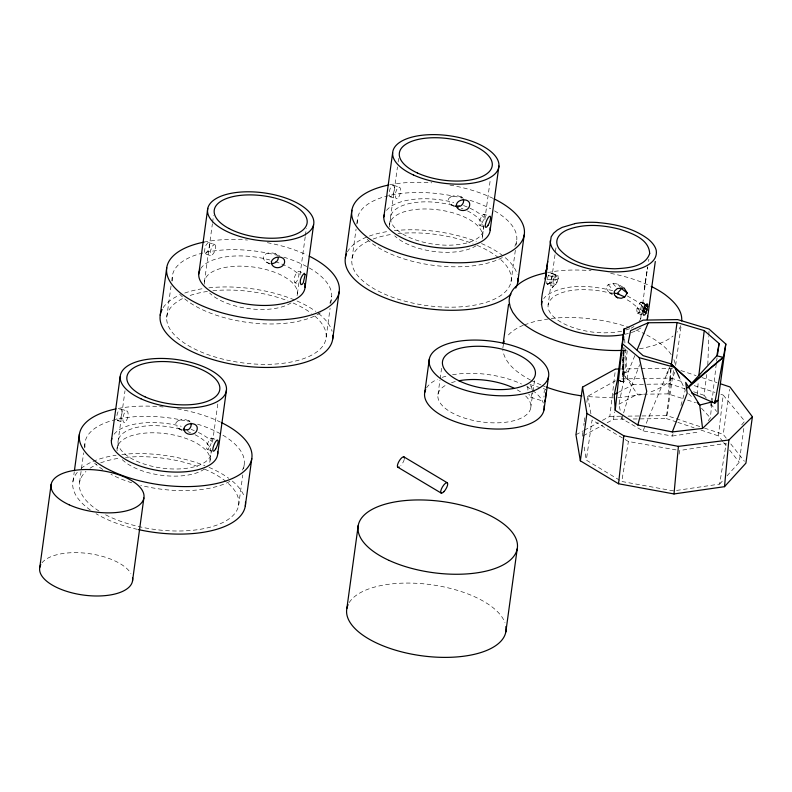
<?xml version="1.0" encoding="UTF-8"?>
<svg xmlns="http://www.w3.org/2000/svg" width="792" height="792" viewBox="0 0 792 792"><rect width="100%" height="100%" fill="white"/><g stroke="black" fill="none" stroke-linecap="round" stroke-linejoin="round"><path stroke-width="0.59" stroke-dasharray="3.96 2.97" d="M620.186 410.286L618.958 404.257L623.462 381.932L623.848 347.609M502.841 347.985L503.554 343.372M619.433 380.714L623.571 382.021L624.017 347.431L623.571 382.021L624.403 382.288L619.403 380.685M707.801 364.756L708.81 336.442M708.85 335.204L708.979 331.511M634.808 355.628L628.333 371.498L627.185 379.091L623.462 381.932L622.324 373.864L623.215 350.935M623.096 350.024L622.324 373.864L627.185 379.091L637.372 394.248L668.042 393.891L682.942 398.623M685.387 389.02L670.171 383.912L671.062 368.468M697.307 394.495L698.277 381.14M547.47 284.447L549.202 283.249L551.054 280.21L558.281 278.626L555.974 284.269L553.331 286.239L547.47 284.447L546.727 283.279L547.024 279.705L548.371 275.547L550.767 273.022L557.914 275.517L558.281 278.626L556.558 283.457M532.056 392.891L530.937 397.267L528.799 394.089M708.226 420.671L710.365 417.879L711.81 403.475M711.929 402.277L716.394 362.568M710.85 406.019L711.325 401.445M711.444 400.307L711.691 398.02M641.629 314.612L637.609 313.375L636.699 311.682L637.075 308.246L640.431 302.188L644.302 303.079M668.042 393.891L670.953 367.963M676.675 422.007L666.25 418.542L670.992 378.051L618.641 378.982M722.878 441.53L718.403 435.877L723.195 395.06L720.868 394.307M602.425 420.384L609.84 416.364L615.453 369.052M623.462 381.932L627.224 350.816M607.137 422.779L613.602 419.255L614.523 411.929M706.325 398.158L704.118 395.317L706.702 374.547M582.338 436.283L583.14 430.234M583.773 425.383L584.1 422.958M584.258 421.75L585.06 415.691M586.822 402.366L587.624 396.307L615.433 380.774M727.016 475.913L739.263 462.28L743.965 427.225M72.923 481.566L74.26 471.824M79.606 482.18L83.635 452.816M84.299 447.925L85.14 441.807M117.067 448.678L125.007 390.743M204.415 282.031L212.395 223.74M212.563 222.552L213.533 215.424M210.078 460.241L211.385 450.697M212.543 442.233L217.85 403.514M238.6 505.514L242.788 474.933M243.619 468.815L244.124 465.142M297.426 293.594L298.911 282.793M305.227 236.699L299.752 276.665M305.385 235.511L306.365 228.383M326.175 337.115L330.096 308.286M330.749 303.485L331.729 296.277M352.054 258.36L356.083 228.997M356.747 224.106L357.588 217.988M389.515 224.859L397.455 166.924M398.119 162.083L398.614 158.45M437.996 394.386L439.946 380.13M440.114 378.942L441.58 368.26M482.526 236.422L484.169 224.463M484.833 219.622L490.298 179.695M511.048 281.695L515.404 249.886M516.077 244.995L516.572 241.322M530.739 407.989L532.858 392.555M533.016 391.367L534.481 380.685M555.964 247.846L548.104 304.969M639.223 321.651L640.728 318.622L641.51 312.899M641.827 310.603L647.569 266.864L644.054 290.585L647.717 267.379M675.635 365.389L681.328 324.453M166.726 317.295L171.062 285.843M171.735 281.002L172.23 277.368M648.579 261.419L648.896 259.162M716.562 361.38L717.077 357.816M726.254 438.174L723.235 434.333L729.61 389.387M619.671 480.229L586.318 460.122L592.079 420.017L628.403 441.49L676.091 449.896M699.782 426.542L666.963 415.632L673.863 368.191M679.1 454.192L679.665 450.519L726.155 443.312L719.661 484.09L673.467 490.882L621.76 481.487L628.403 441.49M558.281 278.626L549.202 283.249L555.974 284.269L552.034 287.862L553.331 286.239C552.42 282.467 553.41 277.863 556.241 275.111L550.767 273.022M643.866 303.989L640.995 301.93L641.55 304.9L640.57 309.464L639.174 312.503L637.609 313.375M552.143 276.319L551.054 280.21L557.914 275.517L552.143 276.319L551.757 273.626L557.113 274.913M621.413 416.325L621.908 418.73L643.045 430.917L672.388 436.046L673.042 433.689M680.952 405.484L685.228 390.208L680.179 379.299M621.908 418.73L623.284 414.077M623.631 412.909L631.917 384.962L639.659 364.657M527.828 386.189L527.927 391.179M666.518 374.933L645.896 424.166M668.349 370.517L669.715 367.201M643.045 430.917L645.421 425.284M680.843 325.512L678.873 329.759A87.684 39.125 7.8 0 1 677.021 332.204M623.007 287.268L617.75 284.051L612.889 283.368L608.187 284.635L605.821 287.595L609.157 292.753L612.335 294.624M741.668 424.868L744.767 421.176L723.195 395.06M719.661 484.09L723.749 479.546M641.055 327.878L634.313 331.541L629.798 333.046M622.324 373.864L626.66 371.161L628.333 371.498L622.324 373.864L633.392 384.457L645.648 384.278M450.5 196.99L448.846 198.436A3.732 3.277 -14.6 0 0 448.242 200.148L449.628 203.415M178.052 420.809L176.398 422.265A3.732 3.277 -14.6 0 0 175.794 423.967L177.18 427.235M631.076 328.254L634.055 326.462M208.088 242.461L205.187 246.342L204.296 253.47L210.85 255.747L211.91 255.341C214.464 252.668 216.82 248.332 215.097 244.679L208.088 242.461L208.94 242.797C210.573 246.451 208.316 250.757 205.801 253.47L204.762 253.885M618.958 404.257L637.372 394.248M583.407 435.699L602.821 425.126M575.952 434.758L583.367 430.739M584.427 430.165L598.188 422.68M618.512 392.297L633.392 384.457M301.554 272.319L298.485 271.369C295.307 273.577 292.753 279.19 294.881 282.784L298.96 284.031M523.274 325.314L521.017 326.235A86.13 38.432 7.8 0 0 506.761 336.907M524.403 324.859L535.521 321.215L550.084 318.661M625.918 329.997L630.046 328.611M624.492 334.343L628.67 333.422M547.618 272.567L553.42 271.498A87.338 38.976 7.8 0 1 591.079 270.706M621.631 331.234L613.325 332.551L603.227 332.887L593 332.145A47.134 21.028 7.8 0 1 574.269 327.987A46.797 20.879 7.8 0 1 559.637 321.354A47.104 21.018 7.8 0 1 550.658 313.424A46.57 20.78 7.8 0 1 549.638 300.881L552.38 297.752L555.974 295.238L561.102 292.961A46.857 20.909 7.8 0 1 584.308 289.605L592.941 290.05A46.52 20.76 7.8 0 1 610.177 293.139A47.104 21.018 7.8 0 1 612.523 293.812M672.388 436.046L699.643 431.838M551.272 318.513L553.658 318.206A87.813 39.184 7.8 0 1 587.001 318.424L599.089 319.998A87.377 38.986 7.8 0 1 629.333 327.551M545.52 389.327L544.154 391.644L543.995 397.247M617.948 397.802L640.56 394.822A87.219 38.917 7.8 0 0 644.104 393.941M547.024 279.705L553.677 279.447M613.315 397.871L586.634 396.554M620.324 368.973L672.646 368.211M646.876 384.259L670.171 383.912M609.84 416.364L621.997 416.206M628.066 416.127L666.963 415.632M613.602 419.255L625.848 419.087M633.194 418.988L666.25 418.542M546.727 283.279L552.846 283.457M609.157 292.753L612.652 293.08M294.881 282.784L295.475 282.833C298.238 280.229 299.752 274.893 298.485 271.369M270.458 263.479C267.27 263.182 264.053 261.122 263.172 257.925C264.657 250.559 275.626 252.252 280.041 256.351M612.701 290.634C591.624 285.605 567.141 283.09 547.737 294.703A53.5 23.869 7.8 0 0 543.738 298.624M644.807 303.277L640.431 302.188L644.53 303.356M548.371 275.547L554.588 277.17M213.424 244.015L214.553 244.352L212.157 246.253L210.632 250.45L210.187 254.38L210.85 255.747M393.644 185.348L399.653 187.189A6.029 2.435 -77.3 0 0 399.317 187.15M389.862 196.713L395.95 198.574M479.982 225.611L484.06 226.858M529.927 384.536L545.401 389.268M121.196 409.167L127.205 411.008A6.029 2.435 -77.3 0 0 126.868 410.969M117.404 420.532L123.502 422.393M207.534 449.43L211.613 450.678M483.585 214.196L486.704 215.157M530.63 397.277L543.599 401.247M211.137 438.016L215.295 439.303M637.075 308.246L641.154 309.523M636.699 311.682L641.817 313.276M619.71 380.803L624.403 382.288M687.515 400.089L695.534 402.633M670.992 378.051L683.753 382.209M694.188 385.615L715.067 392.416M704.474 428.096L723.235 434.333M677.833 422.393L694.069 427.789M701.019 430.096L718.403 435.877M680.872 370.537L696.069 375.626M701.91 377.576L717.106 382.655M693.584 391.773L704.118 395.317M540.916 384.902L531.61 380.615M541.995 385.358L545.242 386.694M627.284 295.941L637.402 301.702A53.628 23.928 7.8 0 1 641.589 305.197M530.61 380.111C518.701 373.646 505.345 364.667 502.801 350.341M460.697 196.515L462.241 197.446M188.239 420.344L189.793 421.265M646.797 334.966L656.41 340.619L664.29 346.738A87.546 39.065 7.8 0 1 671.458 354.994M451.192 204.762L455.855 207.544M266.092 261.934L269.815 264.152M178.745 428.581L183.407 431.363M644.134 304.207L641.471 302.316L643.549 305.286M461.36 196.911L462.469 197.901M188.912 420.73L190.021 421.73M275.596 253.688L277.784 255.687M688.644 393.703L692.901 398.079M608.187 284.635L612.8 289.585M701.514 408.256L710.365 417.879M612.889 283.368L615.839 286.823M723.621 442.481L726.601 446.252M729.581 450.024L739.263 462.28M730.788 443.946L744.391 461.251M617.75 284.051L620.958 288.179M710.741 403.851L716.621 411.444M641.55 304.9L642.649 306.979M531.551 386.328L532.145 389.872M587.624 396.307L590.971 414.087M584.13 447.015L586.318 460.122M624.67 339.085L624.977 344.025M625.284 348.955L626.66 371.161M200.683 268.607A53.569 23.909 7.8 0 1 269.706 259.944M275.299 261.627A53.569 23.909 7.8 0 1 299.099 274.755M163.152 307.692A87.061 38.848 7.8 0 1 179.012 295.367M184.734 293.06A87.061 38.848 7.8 0 1 204.584 288.387M208.85 287.852A87.061 38.848 7.8 0 1 315.701 311.365M318.552 313.513A87.061 38.848 7.8 0 1 332.095 331.343M203.93 242.114A87.061 38.848 7.8 0 1 247.51 240.045M267.33 242.679A87.061 38.848 7.8 0 1 306.979 255.064M314.85 316.087A80.358 35.858 7.8 0 1 295.396 361.073A80.358 35.858 7.8 0 1 189.793 346.441A80.358 35.858 7.8 0 1 183.912 297.94M190.139 295.465A80.358 35.858 7.8 0 1 208.494 291.278M212.88 290.763A80.358 35.858 7.8 0 1 287.912 300.871M293.119 303.009A80.358 35.858 7.8 0 1 311.256 313.226M283.783 257.172A80.358 35.858 7.8 0 1 329.858 303.148M320.315 312.929A80.358 35.858 7.8 0 1 247.381 322.384A80.358 35.858 7.8 0 1 179.368 293.832M172.478 281.061A80.358 35.858 7.8 0 1 276.507 255.133M291.04 302.871A46.877 20.919 7.8 0 1 249.708 308.741A46.877 20.919 7.8 0 1 209.623 293.01M204.494 284.15A46.877 20.919 7.8 0 1 252.42 266.914A46.877 20.919 7.8 0 1 297.05 295.614M450.529 197.03A9.514 7.098 -20 0 1 460.439 196.772M454.489 205.851A10.425 9.276 -30.7 0 1 449.856 203.217M347.371 251.985A87.061 38.848 7.8 0 1 388.555 231.383M394.297 230.65A87.061 38.848 7.8 0 1 476.289 241.441M481.516 243.56A87.061 38.848 7.8 0 1 517.245 274.369M389.575 184.833A87.061 38.848 7.8 0 1 431.887 182.823M449.915 185.061A87.061 38.848 7.8 0 1 492.931 198.297M386.526 210.425A53.569 23.909 7.8 0 1 453.737 202.485M463.577 205.564A53.569 23.909 7.8 0 1 484.199 217.582M467.448 210.91A46.877 20.919 7.8 0 1 456.915 244.738A46.877 20.919 7.8 0 1 390.486 219.008A46.877 20.919 7.8 0 1 454.588 205.93M461.182 208.157A46.877 20.919 7.8 0 1 463.003 208.89M494.515 210.86A80.358 35.858 7.8 0 1 514.8 246.282M502.356 257.548A80.358 35.858 7.8 0 1 367.052 239.293M357.499 223.374A80.358 35.858 7.8 0 1 462.182 198.109M469.983 200.336A80.358 35.858 7.8 0 1 490.743 208.791M477.18 245.391A80.358 35.858 7.8 0 1 496.04 298.337A80.358 35.858 7.8 0 1 383.308 293.525A80.358 35.858 7.8 0 1 369.013 240.768M373.072 239.075A80.358 35.858 7.8 0 1 392.396 234.274M397.98 233.59A80.358 35.858 7.8 0 1 473.012 243.698M476.14 245.698A46.877 20.919 7.8 0 1 434.808 251.579A46.877 20.919 7.8 0 1 394.723 235.838M389.595 226.977A46.877 20.919 7.8 0 1 437.521 209.741A46.877 20.919 7.8 0 1 482.15 238.441M640.728 318.622A47.688 21.275 7.8 0 0 635.867 306.128L631.194 302.326A47.104 21.018 7.8 0 0 625.205 298.802M635.738 329.947A87.377 38.986 7.8 0 1 644.698 333.907M673.903 359.637A87.546 39.065 7.8 0 1 675.338 365.003M610.652 273.379A87.367 38.986 7.8 0 1 650.173 285.912M674.725 372.26A87.219 38.917 7.8 0 1 648.598 392.624M639.431 348.777A87.566 39.075 7.8 0 0 644.054 347.965L653.717 345.569L662.171 342.481A87.684 39.125 7.8 0 0 673.081 336.016M626.729 350.163A87.566 39.075 7.8 0 1 623.294 350.351M404.267 459.37A5.989 2.02 -59.2 0 1 400.811 465.617M178.081 420.849A9.514 7.098 -20 0 1 187.991 420.592M182.378 429.739A10.425 9.276 -30.7 0 1 177.408 427.037M137.402 529.363A87.061 38.848 7.8 0 1 96.03 513.711M90.387 510.068A87.061 38.848 7.8 0 1 78.151 471.319M81.101 468.488A87.061 38.848 7.8 0 1 116.107 455.202M121.849 454.469A87.061 38.848 7.8 0 1 204.91 465.676M209.058 467.379A87.061 38.848 7.8 0 1 228.779 478.318M232.323 481.081A87.061 38.848 7.8 0 1 244.5 497.208M118.196 408.454A87.061 38.848 7.8 0 1 163.142 406.959M177.467 408.88A87.061 38.848 7.8 0 1 220.483 422.116M114.078 434.244A53.569 23.909 7.8 0 1 181.279 426.304M191.129 429.383A53.569 23.909 7.8 0 1 194.268 430.62M198.356 432.442A53.569 23.909 7.8 0 1 211.751 441.401M195 434.729A46.877 20.919 7.8 0 1 184.467 468.557A46.877 20.919 7.8 0 1 118.038 442.827A46.877 20.919 7.8 0 1 182.14 429.749M187.803 431.63A46.877 20.919 7.8 0 1 190.555 432.709M197.525 424.166A80.358 35.858 7.8 0 1 242.352 470.102M229.908 481.368A80.358 35.858 7.8 0 1 140.709 485.318M131.739 482.793A80.358 35.858 7.8 0 1 110.969 474.339M102.782 469.527A80.358 35.858 7.8 0 1 94.604 463.122M85.051 447.203A80.358 35.858 7.8 0 1 188.555 421.631M204.732 469.21A80.358 35.858 7.8 0 1 221.453 523.195A80.358 35.858 7.8 0 1 105.435 514.711M98.97 511.018A80.358 35.858 7.8 0 1 85.952 471.448M90.011 468.25A80.358 35.858 7.8 0 1 96.565 464.587M100.624 462.894A80.358 35.858 7.8 0 1 119.948 458.103M125.532 457.41A80.358 35.858 7.8 0 1 199.505 467.122M204.405 469.032A46.877 20.919 7.8 0 1 163.073 475.477A46.877 20.919 7.8 0 1 122.275 459.657M117.147 450.806A46.877 20.919 7.8 0 1 165.073 433.57A46.877 20.919 7.8 0 1 209.702 462.271M41.956 562.864A46.877 20.919 7.8 0 1 87.249 553.38A46.877 20.919 7.8 0 1 130.947 573.566M349.223 602.573A80.358 35.858 7.8 0 1 429.898 584.526A80.358 35.858 7.8 0 1 504.969 622.75M426.522 387.951A60.271 26.888 7.8 0 1 437.293 379.328M442.134 377.378A60.271 26.888 7.8 0 1 448.51 375.586M452.539 374.764A60.271 26.888 7.8 0 1 521.502 384.001M526.739 386.694A60.271 26.888 7.8 0 1 543.342 403.078M525.67 395.99A46.877 20.919 7.8 0 1 512.345 421.087A46.877 20.919 7.8 0 1 452.331 412.969A46.877 20.919 7.8 0 1 445.787 385.189M451.519 382.675A46.877 20.919 7.8 0 1 456.855 381.19M517.324 389.912A46.877 20.919 7.8 0 1 520.443 391.822M530.521 385.565A9.761 3.683 -86.7 0 1 531.244 387.08M392.951 194.416A5.98 2.247 -76.2 0 0 393.208 185.219A5.98 2.247 -76.2 0 0 389.179 193.466A5.98 2.247 -76.2 0 0 392.951 194.416M398.851 196.941A5.98 2.297 -76.7 0 0 399.643 187.239A5.98 2.297 -76.7 0 0 395.366 194.575A5.98 2.297 -76.7 0 0 398.851 196.941M481.902 223.215A5.97 1.624 -67.8 0 0 484.011 214.365A5.97 1.624 -67.8 0 0 479.318 222.087A5.97 1.624 -67.8 0 0 481.902 223.215M120.503 418.235A5.98 2.247 -76.2 0 0 120.76 409.038A5.98 2.247 -76.2 0 0 116.731 417.285A5.98 2.247 -76.2 0 0 120.503 418.235M126.403 420.76A5.98 2.297 -76.7 0 0 127.195 411.058A5.98 2.297 -76.7 0 0 122.918 418.394A5.98 2.297 -76.7 0 0 126.403 420.76M209.454 447.034A5.97 1.624 -67.8 0 0 211.563 438.184A5.97 1.624 -67.8 0 0 206.87 445.906A5.97 1.624 -67.8 0 0 209.454 447.034"/><path stroke-width="1.19" d="M624.017 332.897L624.066 329.215L643.193 320.117L677.645 319.592L709.068 329.056L725.838 344.045L718.087 400.326L718.096 413.345L702.573 428.423L672.319 431.937L637.827 424.997L615.216 410.335L614.265 394.535L617.364 380.061L624.066 329.215L624.294 332.917M546.064 392.584L545.52 398.287M624.066 329.215L615.216 410.335M623.601 339.006L623.72 336.56M647.599 316.137L647.341 319.592L655.291 261.508M619.106 368.993L615.453 369.052L582.536 387.12L575.952 434.758L580.358 460.835L618.532 483.763L674.012 493.951L678.407 446.371L728.858 440.015L752.4 416.76L729.957 386.961L720.611 383.833M674.012 493.951L724.512 486.674L728.858 440.015M698.861 375.22L704.236 330.601L677.031 322.522L648.222 322.75L630.6 330.611L628.234 342.431L643.094 355.638L671.081 363.884L690.812 382.219L671.081 363.884M681.704 320.988C682.615 309.632 673.131 300.802 664.864 294.456A87.367 38.986 7.8 0 0 651.202 286.407M618.532 483.763L623.829 435.818L586.922 413.404L582.536 387.12M671.22 365.538L677.031 322.522M574.675 223.71L562.201 227.363L557.35 230.026L553.628 233.175L551.163 236.828L545.203 279.13L546.638 268.597C546.916 284.694 533.877 305.375 548.401 318.196C563.013 330.135 582.318 334.412 600.742 335.848A53.797 24.008 7.8 0 0 622.403 334.798M508.593 304.257L503.207 343.342M305.049 287.298L313.592 224.76A53.569 23.909 7.8 0 0 238.847 192.218A53.569 23.909 7.8 0 0 229.601 232.709A53.569 23.909 7.8 0 0 313.592 224.76M39.748 567.518L51.143 484.397M74.428 470.606L79.428 434.065M111.405 440.728L120.186 376.606M160.222 315.216L166.736 267.716M132.492 581.13L143.877 498M207.771 208.365L198.752 274.082M217.701 453.945L226.482 389.822M245.282 506.137L251.787 458.637M332.68 339.194L339.184 291.694M345.371 257.747L351.876 210.246M383.853 216.909L392.634 152.787M346.846 608.553L358.232 525.433M424.75 392.436L429.304 359.182M490.149 230.125L498.93 166.003M517.73 282.318L524.235 234.818M505.84 631.887L517.226 548.767M543.985 409.939L548.539 376.685M580.358 460.835L586.922 413.404M545.48 398.564L544.777 401.603M752.4 416.76L745.906 463.172L724.512 486.674M717.582 354.242L719.106 343.53L704.236 330.601M547.727 261.459L546.143 271.834L546.638 268.597M691.792 393.099L714.76 403.207L725.838 344.045M278.338 257.598C278.299 261.182 274.824 263.746 271.399 263.637M687.525 387.823L716.8 355.816L719.106 343.53M541.401 304.455L542.203 301.376M637.827 424.997L646.737 391.298L639.263 357.697L622.393 343.768M503.554 343.372L504.227 341.124M672.319 431.937L687.199 393.208L685.704 382.407L699.732 405.068L702.573 428.423M637.124 349.955L648.222 322.75M666.973 373.834L667.894 371.616M624.73 296.95L627.214 293.06L624.056 287.912L617.324 288.555L614.344 291.228L614.503 295.109L617.621 297.743L621.304 298.297L624.73 296.95L617.156 293.604L620.839 289.427L620.958 288.179L627.214 293.06M714.76 403.207L718.087 400.326L714.641 401.217M688.01 387.803L723.195 357.36L716.8 355.816M691.366 383.843L723.195 357.36M614.265 394.535L617.453 392.852M712.345 401.811L699.732 405.068L697.168 402.445M546.45 272.775C534.58 275.25 522.195 279.378 513.85 288.635A88.437 39.461 7.8 0 0 509.216 302.108L510.276 307.138L512.721 312.286L516.552 317.453A86.932 38.788 7.8 0 0 535.996 332.086C558.924 344.045 584.833 349.391 610.533 350.44A87.566 39.075 7.8 0 0 622.146 350.401M617.156 293.604L618.809 293.693M613.81 293.188L618.473 293.624M597.891 222.582C615.493 224.027 633.659 228.215 648.014 238.996A53.648 23.938 7.8 0 1 656.261 250.49C657.865 261.429 645.876 267.171 637.075 269.419A53.648 23.938 7.8 0 1 608.652 271.666L591.693 269.349A53.915 24.057 7.8 0 1 568.111 261.301C560.192 256.994 550.638 250.896 550.173 240.897M581.922 395.931L573.883 394.634A88.526 39.501 7.8 0 1 546.351 387.11M623.829 435.818L678.407 446.371M639.263 357.697L674.626 367.3L679.675 378.21M615.503 296.495L617.621 297.743M403.94 456.905L447.233 482.754M397.881 467.24L441.174 493.079M642.361 310.721L645.955 313.216L644.757 314.929L643.639 315.226L642.837 313.592L643.203 310.157L645.143 305.702L646.995 303.821L647.608 304.227L647.688 306.722L645.955 313.216L643.747 309.058M645.025 304.831L647.688 306.722L644.817 304.673M643.896 307.187L647.014 310.246L644.242 306.276M304.633 283.368A53.569 23.909 7.8 0 1 249.282 304.455A53.569 23.909 7.8 0 1 200.089 269.607M332.808 335.273A87.061 38.848 7.8 0 1 238.54 365.31A87.061 38.848 7.8 0 1 162.083 309.514M309.197 256.133A87.061 38.848 7.8 0 1 313.474 314.246A87.061 38.848 7.8 0 1 186.288 297.307A87.061 38.848 7.8 0 1 203.93 242.114M459.37 205.781A10.425 9.276 -30.7 0 1 455.855 206.059M463.29 199.138A5.594 4.841 -43.2 0 1 459.766 206.425M517.928 278.358A87.061 38.848 7.8 0 1 515.731 288.07M511.018 294.089A87.061 38.848 7.8 0 1 406.85 304.831A87.061 38.848 7.8 0 1 346.48 253.876M494.02 198.822A87.061 38.848 7.8 0 1 498.91 256.964A87.061 38.848 7.8 0 1 371.755 240.382A87.061 38.848 7.8 0 1 388.466 185.061M490.06 227.7A53.569 23.909 7.8 0 1 435.293 247.401A53.569 23.909 7.8 0 1 384.278 214.602M455.548 206.217A46.877 20.919 7.8 0 1 458.39 207.138M574.596 223.621A53.648 23.938 7.8 0 1 597.841 222.502M399.168 467.013A5.989 2.02 -59.2 0 1 397.604 464.597A5.989 2.02 -59.2 0 1 401.584 457.944A5.989 2.02 -59.2 0 1 404.435 458.202M186.922 429.601A10.425 9.276 -30.7 0 1 183.407 429.878M190.931 423.195A5.594 4.841 -43.2 0 1 187.308 430.254M245.48 502.178A87.061 38.848 7.8 0 1 138.491 529.601M221.572 422.651A87.061 38.848 7.8 0 1 226.463 480.784A87.061 38.848 7.8 0 1 99.307 464.201A87.061 38.848 7.8 0 1 116.018 408.88M217.602 451.519A53.569 23.909 7.8 0 1 162.845 471.22A53.569 23.909 7.8 0 1 111.83 438.422M132.551 577.982A46.877 20.919 7.8 0 1 82.408 594.921A46.877 20.919 7.8 0 1 40.788 564.627M505.93 626.502A80.358 35.858 7.8 0 1 421.235 655.717A80.358 35.858 7.8 0 1 348.094 604.662M544.054 405.89A60.271 26.888 7.8 0 1 480.536 427.809A60.271 26.888 7.8 0 1 425.68 389.515M458.806 380.784A46.877 20.919 7.8 0 1 513.949 388.149M544.777 401.643A7.722 0.782 88 0 1 544.5 401.287M624.304 328.957L624.254 332.66L624.304 328.957M183.942 428.878C184.269 435.808 195.644 436.253 197.129 429.64C198.97 421.611 184.724 421.978 183.942 428.878M456.39 205.059C456.717 211.989 468.092 212.434 469.577 205.821C471.418 197.792 457.172 198.158 456.39 205.059M305.148 274.567L303.287 282.744L302.217 284.308L300.99 284.645C298.891 281.051 301.475 275.873 304.267 273.28L305.148 274.567M271.369 261.667L272.032 264.795C275.764 270.904 286.932 266.538 284.199 259.519C281.17 255.192 273.022 256.796 271.369 261.667M649.688 253.539C645.094 267.28 627.086 268.082 614.879 268.785C595.287 268.201 572.972 264.577 559.36 249.173A45.936 20.493 7.8 0 1 557.697 238.075A47.173 21.047 7.8 0 1 567.131 229.937C583.912 223.304 602.811 224.849 619.948 229.294C631.63 233.224 649.024 238.897 649.688 253.539M228.858 228.462A46.877 20.919 7.8 0 0 305.989 226.304A46.877 20.919 7.8 0 0 247.193 194.921A46.877 20.919 7.8 0 0 228.858 228.462M413.394 174.953A53.569 23.909 7.8 0 0 498.505 168.31A53.569 23.909 7.8 0 0 425.452 134.917A53.569 23.909 7.8 0 0 413.394 174.953M417.443 173.002A46.877 20.919 7.8 0 0 491.911 167.191A46.877 20.919 7.8 0 0 427.997 137.976A46.877 20.919 7.8 0 0 417.443 173.002M488.129 225.116A5.98 1.643 -68.4 0 0 490.129 216.236A5.98 1.643 -68.4 0 0 485.496 224.007A5.98 1.643 -68.4 0 0 488.129 225.116M443.906 491.674A5.989 2.02 -59.2 0 0 447.401 482.873A5.989 2.02 -59.2 0 0 441.312 489.208A5.989 2.02 -59.2 0 0 443.906 491.674M140.946 398.772A53.569 23.909 7.8 0 0 226.057 392.129A53.569 23.909 7.8 0 0 153.005 358.736A53.569 23.909 7.8 0 0 140.946 398.772M144.995 396.822A46.877 20.919 7.8 0 0 219.463 391.01A46.877 20.919 7.8 0 0 155.549 361.796A46.877 20.919 7.8 0 0 144.995 396.822M215.681 448.945A5.98 1.643 -68.4 0 0 217.681 440.055A5.98 1.643 -68.4 0 0 213.048 447.827A5.98 1.643 -68.4 0 0 215.681 448.945M69.171 504.811A46.877 20.919 7.8 0 0 143.639 499A46.877 20.919 7.8 0 0 79.725 469.785A46.877 20.919 7.8 0 0 69.171 504.811M389.139 560.439A80.358 35.858 7.8 0 0 516.81 550.47A80.358 35.858 7.8 0 0 407.237 500.386A80.358 35.858 7.8 0 0 389.139 560.439M452.48 385.437A60.271 26.888 7.8 0 0 548.232 377.972A60.271 26.888 7.8 0 0 466.052 340.402A60.271 26.888 7.8 0 0 452.48 385.437M460.578 381.546A46.877 20.919 7.8 0 0 535.055 375.735A46.877 20.919 7.8 0 0 471.141 346.52A46.877 20.919 7.8 0 0 460.578 381.546"/></g></svg>
